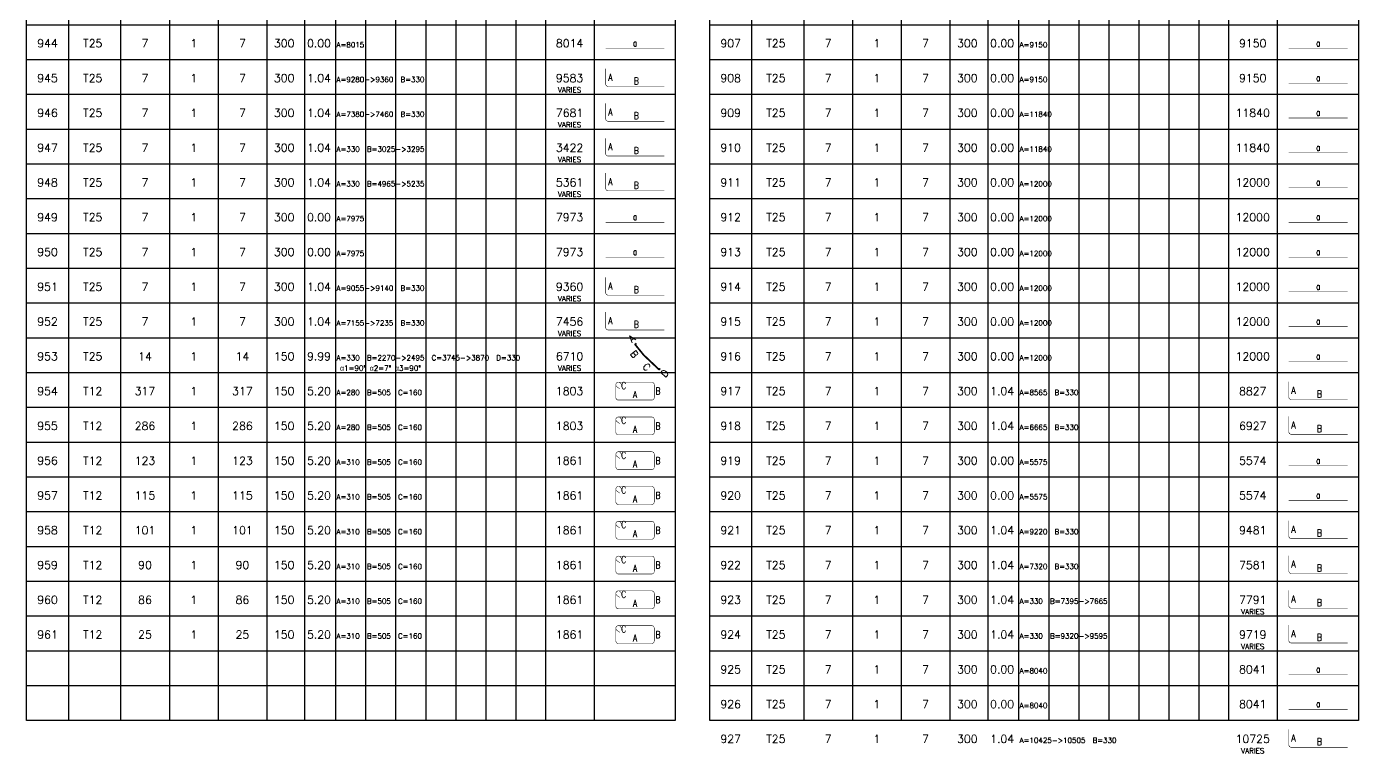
# Model space of a CAD drawing. Extents: x 660761725 to 1323371458, y 2734871439 to 5470067957.
# Drawn here: x 661854954 to 661864519, y 2734938224 to 2734943447 of the extents above; entities that cross this region are included whole.
import ezdxf
from ezdxf.enums import TextEntityAlignment as Align

# ---------------------------------------------------------------- set-up
doc = ezdxf.new("R2010")
doc.units = 0
for name, color, linetype in [('S-SCHEDULE', 140, 'Continuous'), ('S-SKETCH', 1, 'Continuous'), ('S-TEXT-SKETCH', 255, 'Continuous')]:
    doc.layers.add(name, color=color, linetype=linetype)
doc.styles.add('ARMACAD-OGER', font='romans.shx')
doc.styles.add('ROMANS', font='romans.shx')
doc.styles.add('ROMANT', font='romant')

# ---------------------------------------------------------------- blocks, each defined once
blk = doc.blocks.new('cadf_50')
at = {"color": 9}
for p, q in [((0, -42), (186.35, -42)), ((0, -52), (186.35, -52)), ((0, -62), (186.35, -62)), ((0, -72), (186.35, -72)), ((0, -82), (186.35, -82)), ((0, -92), (186.35, -92)), ((0, -102), (186.35, -102)), ((0, -112), (186.35, -112)), ((0, -122), (186.35, -122)), ((0, -132), (186.35, -132)), ((0, -142), (186.35, -142)), ((0, -152), (186.35, -152)), ((0, -162), (186.35, -162)), ((0, -172), (186.35, -172)), ((0, -182), (186.35, -182)), ((0, -192), (186.35, -192)), ((0, -202), (186.35, -202)), ((0, -212), (186.35, -212)), ((0, -222), (186.35, -222)), ((0, -232), (186.35, -232)), ((0, -242), (186.35, -242)), ((0, -252), (186.35, -252)), ((0, -262), (186.35, -262)), ((0, -272), (186.35, -272)), ((0, -282), (186.35, -282)), ((0, -292), (186.35, -292)), ((0, -302), (186.35, -302)), ((0, -312), (186.35, -312)), ((0, -322), (186.35, -322)), ((0, -332), (186.35, -332)), ((0, -342), (186.35, -342)), ((0, -352), (186.35, -352)), ((0, -362), (186.35, -362)), ((0, -372), (186.35, -372)), ((0, -382), (186.35, -382))]:
    blk.add_line(p, q, dxfattribs=at)
at = {"color": 140}
for points in [[(0, 11), (186.35, 11), (186.35, 0), (0, 0)], [(2, 9), (184.35, 9), (184.35, 2), (2, 2)]]:
    blk.add_lwpolyline(points, close=True, dxfattribs=at)
at = {"layer": 'S-SCHEDULE'}
for p, q in [((0, -392), (0, 0)), ((12, 0), (12, -392)), ((27, 0), (27, -392)), ((69, 0), (69, -392)), ((79.87, 0), (79.87, -392)), ((88.75, 0), (88.75, -392)), ((97.38, 0), (97.38, -392)), ((106.02, 0), (106.02, -392)), ((114.65, 0), (114.65, -392)), ((123.28, 0), (123.28, -392)), ((131.91, 0), (131.91, -392)), ((140.55, 0), (140.55, -392)), ((149.18, -392), (149.18, 0)), ((163.15, -392), (163.15, 0)), ((27, -11.45), (69, -11.45)), ((41, -11.45), (41, -392)), ((55, -11.45), (55, -392)), ((0, -32), (186.35, -32))]:
    blk.add_line(p, q, dxfattribs=at)
at = {"layer": 'S-SCHEDULE', "flags": 128}
blk.add_lwpolyline([(0, -392), (0, 0), (186.35, 0), (186.35, -392)], close=True, dxfattribs=at)
at = {"color": 140, "insert": (61.14, 7.05), "char_height": 3, "width": 81.5392, "attachment_point": 1, "rotation": 0.0004, "style": 'ROMANT'}
blk.add_mtext('{\\Fromant|c0;BAR BENDING SCHEDULE}', dxfattribs=at)
at = {"layer": 'S-SCHEDULE', "style": 'ARMACAD-OGER'}
for s, width, p in [('Number', 0.9, (46.74, -5.72)), ('(mm)', 0.8, (74.08, -23)), ('(mm)', 0.9, (93.05, -23)), ('(mm)', 0.9, (101.68, -23)), ('(mm)', 0.9, (110.32, -23)), ('(mm)', 0.9, (118.95, -23)), ('(mm)', 0.9, (127.58, -23)), ('(mm)', 0.9, (136.21, -23)), ('(mm)', 0.9, (144.85, -23))]:
    blk.add_text(s, height=2, dxfattribs=dict(at, width=width)).set_placement(p, align=Align.MIDDLE)
at = {"layer": 'S-SCHEDULE', "style": 'ARMACAD-OGER', "width": 0.9}
for s, p in [('A', (92.87, -18)), ('B', (101.86, -18)), ('C', (110.01, -18)), ('D', (119.05, -18)), ('E', (127.67, -18)), ('F', (136.4, -18)), ('G', (145.02, -18)), ('Sketch', (173.87, -18))]:
    blk.add_text(s, height=2, dxfattribs=at).set_placement(p, align=Align.MIDDLE_CENTER)
at = {"layer": 'S-SCHEDULE', "char_height": 2, "attachment_point": 2, "style": 'ARMACAD-OGER'}
for s, insert, width in [('Length (mm)', (156.42, -15.11), 8.2105), ('Bar\\PMark', (6.41, -16.47), 27.5713), ('{\\W0.8;Bar\\PDiameter}', (19.94, -16.48), 15.2105), ('No. \\Pin\\PEach', (33.7, -16.86), 23.5714), ('{\\W0.8;No.\\Pof\\PElements}', (48.39, -16.65), 17.2105), ('Total No. of Bars', (61.86, -15.98), 3.2105), ('{\\W0.8;Spacing}', (74.08, -16.7), 28.6571), ('{\\W0.8;Shape\\PCode}', (84.23, -16.7), 28.6571)]:
    blk.add_mtext(s, dxfattribs=dict(at, insert=insert, width=width))
blk = doc.blocks.new('1-CFSHP20')
at = {"layer": 'S-SKETCH', "const_width": 0.2}
blk.add_lwpolyline([(-24, 2), (-1, 2)], dxfattribs=at)
at = {"layer": 'S-TEXT-SKETCH', "linetype": 'ByBlock', "style": 'ROMANS', "width": 0.7}
blk.add_attdef('A', text='', height=2, dxfattribs=at).set_placement((-12.5, 2), align=Align.BOTTOM_CENTER)
blk = doc.blocks.new('33-CFSHP37')
at = {"layer": 'S-SKETCH', "const_width": 0.2}
blk.add_lwpolyline([(-1, 1), (-22.96875, 1, -0.4142135624), (-24, 2.03125), (-24, 8)], format="xyb", dxfattribs=at)
at = {"layer": 'S-TEXT-SKETCH', "style": 'ROMANS', "width": 0.8}
blk.add_attdef('A', text='', height=2, dxfattribs=at).set_placement((-23, 6), align=Align.TOP_LEFT)
blk.add_attdef('B', text='', height=2, dxfattribs=at).set_placement((-11.984375, 1), align=Align.BOTTOM_CENTER)
blk = doc.blocks.new('86-CFSHP60')
at = {"layer": 'S-SKETCH', "const_width": 0.2}
for points in [[(-19, 7.5), (-6, 7.5, -0.414214), (-5, 6.5), (-5, 1.5, -0.414214), (-6, 0.5), (-19, 0.5, -0.414214), (-20, 1.5), (-20, 6.5)], [(-17.4, 5.97), (-18.18, 7.08, 1.185637), (-19.58, 5.68), (-18.47, 4.9)]]:
    blk.add_lwpolyline(points, format="xyb", dxfattribs=at)
at = {"layer": 'S-TEXT-SKETCH', "style": 'ROMANS', "width": 0.8}
for tag, p in [('C', (-16.93, 3.97)), ('A', (-12.5, 0.5))]:
    blk.add_attdef(tag, text='', height=2, dxfattribs=at).set_placement(p, align=Align.BOTTOM_CENTER)
blk.add_attdef('B', text='', height=2, dxfattribs=at).set_placement((-2.57, 4), align=Align.MIDDLE_RIGHT)

msp = doc.modelspace()

# ---------------------------------------------------------------- linework, layer by layer
at = {"layer": 'S-SCHEDULE', "color": 140, "const_width": 12.5}
msp.add_lwpolyline([(661859333.37579691, 2734941171), (661859326.44735861, 2734941165.36377096, 0.4142135624), (661859325.93305361, 2734941160.36297798), (661859385.57030952, 2734941087.05278301, 0.0325952585), (661859385.88524377, 2734941086.71342087), (661859493.98618639, 2734940984.47213984, 0.4142135624), (661859499.01140738, 2734940984.61213112), (661859505.14856219, 2734940991.10101891)], format="xyb", dxfattribs=at)

# ---------------------------------------------------------------- block references
at = {"layer": 'S-SCHEDULE', "xscale": 25, "yscale": 25, "zscale": 25}
for p in [(661854953.59706736, 2734948261), (661859860.46397841, 2734948261)]:
    msp.add_blockref('cadf_50', p, dxfattribs=at)
at = {"layer": 'S-SCHEDULE'}
ref = msp.add_blockref('1-CFSHP20', (661859553.59706736, 2734943253.75), dxfattribs=dict(at, xscale=18.375, yscale=18.375, zscale=18.375))
ref.add_attrib('A', 'a', dxfattribs={"layer": 'S-TEXT-SKETCH', "color": 7, "linetype": 'ByBlock', "height": 50, "style": 'ROMANS', "width": 0.7}).set_placement((661859323.90956736, 2734943290.5), align=Align.BOTTOM_CENTER)
ref = msp.add_blockref('1-CFSHP20', (661864460.46397841, 2734943253.75), dxfattribs=dict(at, xscale=18.375, yscale=18.375, zscale=18.375))
ref.add_attrib('A', 'a', dxfattribs={"layer": 'S-TEXT-SKETCH', "color": 7, "linetype": 'ByBlock', "height": 50, "style": 'ROMANS', "width": 0.7}).set_placement((661864230.77647841, 2734943290.5), align=Align.BOTTOM_CENTER)
ref = msp.add_blockref('33-CFSHP37', (661859553.59706736, 2734942998.48338318), dxfattribs=dict(at, xscale=18.375, yscale=18.375, zscale=18.375))
ref.add_attrib('A', 'A', dxfattribs={"layer": 'S-TEXT-SKETCH', "color": 7, "height": 50, "style": 'ROMANS', "width": 0.8}).set_placement((661859130.97206736, 2734943108.73338318), align=Align.TOP_LEFT)
ref.add_attrib('B', 'B', dxfattribs={"layer": 'S-TEXT-SKETCH', "color": 7, "height": 50, "style": 'ROMANS', "width": 0.8}).set_placement((661859333.38417673, 2734943016.85838318), align=Align.BOTTOM_CENTER)
ref = msp.add_blockref('1-CFSHP20', (661864460.46397841, 2734943003.75), dxfattribs=dict(at, xscale=18.375, yscale=18.375, zscale=18.375))
ref.add_attrib('A', 'a', dxfattribs={"layer": 'S-TEXT-SKETCH', "color": 7, "linetype": 'ByBlock', "height": 50, "style": 'ROMANS', "width": 0.7}).set_placement((661864230.77647841, 2734943040.5), align=Align.BOTTOM_CENTER)
ref = msp.add_blockref('33-CFSHP37', (661859553.59706736, 2734942748.48338318), dxfattribs=dict(at, xscale=18.375, yscale=18.375, zscale=18.375))
ref.add_attrib('A', 'A', dxfattribs={"layer": 'S-TEXT-SKETCH', "color": 7, "height": 50, "style": 'ROMANS', "width": 0.8}).set_placement((661859130.97206736, 2734942858.73338318), align=Align.TOP_LEFT)
ref.add_attrib('B', 'B', dxfattribs={"layer": 'S-TEXT-SKETCH', "color": 7, "height": 50, "style": 'ROMANS', "width": 0.8}).set_placement((661859333.38417673, 2734942766.85838318), align=Align.BOTTOM_CENTER)
ref = msp.add_blockref('1-CFSHP20', (661864460.46397841, 2734942753.75), dxfattribs=dict(at, xscale=18.375, yscale=18.375, zscale=18.375))
ref.add_attrib('A', 'a', dxfattribs={"layer": 'S-TEXT-SKETCH', "color": 7, "linetype": 'ByBlock', "height": 50, "style": 'ROMANS', "width": 0.7}).set_placement((661864230.77647841, 2734942790.5), align=Align.BOTTOM_CENTER)
ref = msp.add_blockref('33-CFSHP37', (661859553.59706736, 2734942498.48338318), dxfattribs=dict(at, xscale=18.375, yscale=18.375, zscale=18.375))
ref.add_attrib('A', 'A', dxfattribs={"layer": 'S-TEXT-SKETCH', "color": 7, "height": 50, "style": 'ROMANS', "width": 0.8}).set_placement((661859130.97206736, 2734942608.73338318), align=Align.TOP_LEFT)
ref.add_attrib('B', 'B', dxfattribs={"layer": 'S-TEXT-SKETCH', "color": 7, "height": 50, "style": 'ROMANS', "width": 0.8}).set_placement((661859333.38417673, 2734942516.85838318), align=Align.BOTTOM_CENTER)
ref = msp.add_blockref('1-CFSHP20', (661864460.46397841, 2734942503.75), dxfattribs=dict(at, xscale=18.375, yscale=18.375, zscale=18.375))
ref.add_attrib('A', 'a', dxfattribs={"layer": 'S-TEXT-SKETCH', "color": 7, "linetype": 'ByBlock', "height": 50, "style": 'ROMANS', "width": 0.7}).set_placement((661864230.77647841, 2734942540.5), align=Align.BOTTOM_CENTER)
ref = msp.add_blockref('33-CFSHP37', (661859553.59706736, 2734942248.48338318), dxfattribs=dict(at, xscale=18.375, yscale=18.375, zscale=18.375))
ref.add_attrib('A', 'A', dxfattribs={"layer": 'S-TEXT-SKETCH', "color": 7, "height": 50, "style": 'ROMANS', "width": 0.8}).set_placement((661859130.97206736, 2734942358.73338318), align=Align.TOP_LEFT)
ref.add_attrib('B', 'B', dxfattribs={"layer": 'S-TEXT-SKETCH', "color": 7, "height": 50, "style": 'ROMANS', "width": 0.8}).set_placement((661859333.38417673, 2734942266.85838318), align=Align.BOTTOM_CENTER)
ref = msp.add_blockref('1-CFSHP20', (661864460.46397841, 2734942253.75), dxfattribs=dict(at, xscale=18.375, yscale=18.375, zscale=18.375))
ref.add_attrib('A', 'a', dxfattribs={"layer": 'S-TEXT-SKETCH', "color": 7, "linetype": 'ByBlock', "height": 50, "style": 'ROMANS', "width": 0.7}).set_placement((661864230.77647841, 2734942290.5), align=Align.BOTTOM_CENTER)
ref = msp.add_blockref('1-CFSHP20', (661859553.59706736, 2734942003.75), dxfattribs=dict(at, xscale=18.375, yscale=18.375, zscale=18.375))
ref.add_attrib('A', 'a', dxfattribs={"layer": 'S-TEXT-SKETCH', "color": 7, "linetype": 'ByBlock', "height": 50, "style": 'ROMANS', "width": 0.7}).set_placement((661859323.90956736, 2734942040.5), align=Align.BOTTOM_CENTER)
ref = msp.add_blockref('1-CFSHP20', (661864460.46397841, 2734942003.75), dxfattribs=dict(at, xscale=18.375, yscale=18.375, zscale=18.375))
ref.add_attrib('A', 'a', dxfattribs={"layer": 'S-TEXT-SKETCH', "color": 7, "linetype": 'ByBlock', "height": 50, "style": 'ROMANS', "width": 0.7}).set_placement((661864230.77647841, 2734942040.5), align=Align.BOTTOM_CENTER)
ref = msp.add_blockref('1-CFSHP20', (661859553.59706736, 2734941753.75), dxfattribs=dict(at, xscale=18.375, yscale=18.375, zscale=18.375))
ref.add_attrib('A', 'a', dxfattribs={"layer": 'S-TEXT-SKETCH', "color": 7, "linetype": 'ByBlock', "height": 50, "style": 'ROMANS', "width": 0.7}).set_placement((661859323.90956736, 2734941790.5), align=Align.BOTTOM_CENTER)
ref = msp.add_blockref('1-CFSHP20', (661864460.46397841, 2734941753.75), dxfattribs=dict(at, xscale=18.375, yscale=18.375, zscale=18.375))
ref.add_attrib('A', 'a', dxfattribs={"layer": 'S-TEXT-SKETCH', "color": 7, "linetype": 'ByBlock', "height": 50, "style": 'ROMANS', "width": 0.7}).set_placement((661864230.77647841, 2734941790.5), align=Align.BOTTOM_CENTER)
ref = msp.add_blockref('33-CFSHP37', (661859553.59706736, 2734941498.48338318), dxfattribs=dict(at, xscale=18.375, yscale=18.375, zscale=18.375))
ref.add_attrib('A', 'A', dxfattribs={"layer": 'S-TEXT-SKETCH', "color": 7, "height": 50, "style": 'ROMANS', "width": 0.8}).set_placement((661859130.97206736, 2734941608.73338318), align=Align.TOP_LEFT)
ref.add_attrib('B', 'B', dxfattribs={"layer": 'S-TEXT-SKETCH', "color": 7, "height": 50, "style": 'ROMANS', "width": 0.8}).set_placement((661859333.38417673, 2734941516.85838318), align=Align.BOTTOM_CENTER)
ref = msp.add_blockref('1-CFSHP20', (661864460.46397841, 2734941503.75), dxfattribs=dict(at, xscale=18.375, yscale=18.375, zscale=18.375))
ref.add_attrib('A', 'a', dxfattribs={"layer": 'S-TEXT-SKETCH', "color": 7, "linetype": 'ByBlock', "height": 50, "style": 'ROMANS', "width": 0.7}).set_placement((661864230.77647841, 2734941540.5), align=Align.BOTTOM_CENTER)
ref = msp.add_blockref('33-CFSHP37', (661859553.59706736, 2734941248.48338318), dxfattribs=dict(at, xscale=18.375, yscale=18.375, zscale=18.375))
ref.add_attrib('A', 'A', dxfattribs={"layer": 'S-TEXT-SKETCH', "color": 7, "height": 50, "style": 'ROMANS', "width": 0.8}).set_placement((661859130.97206736, 2734941358.73338318), align=Align.TOP_LEFT)
ref.add_attrib('B', 'B', dxfattribs={"layer": 'S-TEXT-SKETCH', "color": 7, "height": 50, "style": 'ROMANS', "width": 0.8}).set_placement((661859333.38417673, 2734941266.85838318), align=Align.BOTTOM_CENTER)
ref = msp.add_blockref('1-CFSHP20', (661864460.46397841, 2734941253.75), dxfattribs=dict(at, xscale=18.375, yscale=18.375, zscale=18.375))
ref.add_attrib('A', 'a', dxfattribs={"layer": 'S-TEXT-SKETCH', "color": 7, "linetype": 'ByBlock', "height": 50, "style": 'ROMANS', "width": 0.7}).set_placement((661864230.77647841, 2734941290.5), align=Align.BOTTOM_CENTER)
ref = msp.add_blockref('1-CFSHP20', (661864460.46397841, 2734941003.75), dxfattribs=dict(at, xscale=18.375, yscale=18.375, zscale=18.375))
ref.add_attrib('A', 'a', dxfattribs={"layer": 'S-TEXT-SKETCH', "color": 7, "linetype": 'ByBlock', "height": 50, "style": 'ROMANS', "width": 0.7}).set_placement((661864230.77647841, 2734941040.5), align=Align.BOTTOM_CENTER)
ref = msp.add_blockref('33-CFSHP37', (661864460.46397841, 2734940748.48338318), dxfattribs=dict(at, xscale=18.375, yscale=18.375, zscale=18.375))
ref.add_attrib('A', 'A', dxfattribs={"layer": 'S-TEXT-SKETCH', "color": 7, "height": 50, "style": 'ROMANS', "width": 0.8}).set_placement((661864037.83897841, 2734940858.73338318), align=Align.TOP_LEFT)
ref.add_attrib('B', 'B', dxfattribs={"layer": 'S-TEXT-SKETCH', "color": 7, "height": 50, "style": 'ROMANS', "width": 0.8}).set_placement((661864240.25108778, 2734940766.85838318), align=Align.BOTTOM_CENTER)
ref = msp.add_blockref('86-CFSHP60', (661859553.59706736, 2734940753.75), dxfattribs=dict(at, xscale=18.375, yscale=18.375, zscale=18.375))
ref.add_attrib('A', 'A', dxfattribs={"layer": 'S-TEXT-SKETCH', "color": 7, "height": 50, "style": 'ROMANS', "width": 0.8}).set_placement((661859323.90956736, 2734940762.9375), align=Align.BOTTOM_CENTER)
ref.add_attrib('B', 'B', dxfattribs={"layer": 'S-TEXT-SKETCH', "color": 7, "height": 50, "style": 'ROMANS', "width": 0.8}).set_placement((661859506.4277997, 2734940827.25), align=Align.MIDDLE_RIGHT)
ref.add_attrib('C', 'C', dxfattribs={"layer": 'S-TEXT-SKETCH', "color": 7, "height": 50, "style": 'ROMANS', "width": 0.8}).set_placement((661859242.4577527, 2734940826.71868896), align=Align.BOTTOM_CENTER)
ref = msp.add_blockref('86-CFSHP60', (661859553.59706736, 2734940503.75), dxfattribs=dict(at, xscale=18.375, yscale=18.375, zscale=18.375))
ref.add_attrib('A', 'A', dxfattribs={"layer": 'S-TEXT-SKETCH', "color": 7, "height": 50, "style": 'ROMANS', "width": 0.8}).set_placement((661859323.90956736, 2734940512.9375), align=Align.BOTTOM_CENTER)
ref.add_attrib('B', 'B', dxfattribs={"layer": 'S-TEXT-SKETCH', "color": 7, "height": 50, "style": 'ROMANS', "width": 0.8}).set_placement((661859506.4277997, 2734940577.25), align=Align.MIDDLE_RIGHT)
ref.add_attrib('C', 'C', dxfattribs={"layer": 'S-TEXT-SKETCH', "color": 7, "height": 50, "style": 'ROMANS', "width": 0.8}).set_placement((661859242.4577527, 2734940576.71868896), align=Align.BOTTOM_CENTER)
ref = msp.add_blockref('33-CFSHP37', (661864460.46397841, 2734940498.48338318), dxfattribs=dict(at, xscale=18.375, yscale=18.375, zscale=18.375))
ref.add_attrib('A', 'A', dxfattribs={"layer": 'S-TEXT-SKETCH', "color": 7, "height": 50, "style": 'ROMANS', "width": 0.8}).set_placement((661864037.83897841, 2734940608.73338318), align=Align.TOP_LEFT)
ref.add_attrib('B', 'B', dxfattribs={"layer": 'S-TEXT-SKETCH', "color": 7, "height": 50, "style": 'ROMANS', "width": 0.8}).set_placement((661864240.25108778, 2734940516.85838318), align=Align.BOTTOM_CENTER)
ref = msp.add_blockref('86-CFSHP60', (661859553.59706736, 2734940253.75), dxfattribs=dict(at, xscale=18.375, yscale=18.375, zscale=18.375))
ref.add_attrib('A', 'A', dxfattribs={"layer": 'S-TEXT-SKETCH', "color": 7, "height": 50, "style": 'ROMANS', "width": 0.8}).set_placement((661859323.90956736, 2734940262.9375), align=Align.BOTTOM_CENTER)
ref.add_attrib('B', 'B', dxfattribs={"layer": 'S-TEXT-SKETCH', "color": 7, "height": 50, "style": 'ROMANS', "width": 0.8}).set_placement((661859506.4277997, 2734940327.25), align=Align.MIDDLE_RIGHT)
ref.add_attrib('C', 'C', dxfattribs={"layer": 'S-TEXT-SKETCH', "color": 7, "height": 50, "style": 'ROMANS', "width": 0.8}).set_placement((661859242.4577527, 2734940326.71868896), align=Align.BOTTOM_CENTER)
ref = msp.add_blockref('1-CFSHP20', (661864460.46397841, 2734940253.75), dxfattribs=dict(at, xscale=18.375, yscale=18.375, zscale=18.375))
ref.add_attrib('A', 'a', dxfattribs={"layer": 'S-TEXT-SKETCH', "color": 7, "linetype": 'ByBlock', "height": 50, "style": 'ROMANS', "width": 0.7}).set_placement((661864230.77647841, 2734940290.5), align=Align.BOTTOM_CENTER)
ref = msp.add_blockref('86-CFSHP60', (661859553.59706736, 2734940003.75), dxfattribs=dict(at, xscale=18.375, yscale=18.375, zscale=18.375))
ref.add_attrib('A', 'A', dxfattribs={"layer": 'S-TEXT-SKETCH', "color": 7, "height": 50, "style": 'ROMANS', "width": 0.8}).set_placement((661859323.90956736, 2734940012.9375), align=Align.BOTTOM_CENTER)
ref.add_attrib('B', 'B', dxfattribs={"layer": 'S-TEXT-SKETCH', "color": 7, "height": 50, "style": 'ROMANS', "width": 0.8}).set_placement((661859506.4277997, 2734940077.25), align=Align.MIDDLE_RIGHT)
ref.add_attrib('C', 'C', dxfattribs={"layer": 'S-TEXT-SKETCH', "color": 7, "height": 50, "style": 'ROMANS', "width": 0.8}).set_placement((661859242.4577527, 2734940076.71868896), align=Align.BOTTOM_CENTER)
ref = msp.add_blockref('1-CFSHP20', (661864460.46397841, 2734940003.75), dxfattribs=dict(at, xscale=18.375, yscale=18.375, zscale=18.375))
ref.add_attrib('A', 'a', dxfattribs={"layer": 'S-TEXT-SKETCH', "color": 7, "linetype": 'ByBlock', "height": 50, "style": 'ROMANS', "width": 0.7}).set_placement((661864230.77647841, 2734940040.5), align=Align.BOTTOM_CENTER)
ref = msp.add_blockref('86-CFSHP60', (661859553.59706736, 2734939753.75), dxfattribs=dict(at, xscale=18.375, yscale=18.375, zscale=18.375))
ref.add_attrib('A', 'A', dxfattribs={"layer": 'S-TEXT-SKETCH', "color": 7, "height": 50, "style": 'ROMANS', "width": 0.8}).set_placement((661859323.90956736, 2734939762.9375), align=Align.BOTTOM_CENTER)
ref.add_attrib('B', 'B', dxfattribs={"layer": 'S-TEXT-SKETCH', "color": 7, "height": 50, "style": 'ROMANS', "width": 0.8}).set_placement((661859506.4277997, 2734939827.25), align=Align.MIDDLE_RIGHT)
ref.add_attrib('C', 'C', dxfattribs={"layer": 'S-TEXT-SKETCH', "color": 7, "height": 50, "style": 'ROMANS', "width": 0.8}).set_placement((661859242.4577527, 2734939826.71868896), align=Align.BOTTOM_CENTER)
ref = msp.add_blockref('33-CFSHP37', (661864460.46397841, 2734939748.48338318), dxfattribs=dict(at, xscale=18.375, yscale=18.375, zscale=18.375))
ref.add_attrib('A', 'A', dxfattribs={"layer": 'S-TEXT-SKETCH', "color": 7, "height": 50, "style": 'ROMANS', "width": 0.8}).set_placement((661864037.83897841, 2734939858.73338318), align=Align.TOP_LEFT)
ref.add_attrib('B', 'B', dxfattribs={"layer": 'S-TEXT-SKETCH', "color": 7, "height": 50, "style": 'ROMANS', "width": 0.8}).set_placement((661864240.25108778, 2734939766.85838318), align=Align.BOTTOM_CENTER)
ref = msp.add_blockref('86-CFSHP60', (661859553.59706736, 2734939503.75), dxfattribs=dict(at, xscale=18.375, yscale=18.375, zscale=18.375))
ref.add_attrib('A', 'A', dxfattribs={"layer": 'S-TEXT-SKETCH', "color": 7, "height": 50, "style": 'ROMANS', "width": 0.8}).set_placement((661859323.90956736, 2734939512.9375), align=Align.BOTTOM_CENTER)
ref.add_attrib('B', 'B', dxfattribs={"layer": 'S-TEXT-SKETCH', "color": 7, "height": 50, "style": 'ROMANS', "width": 0.8}).set_placement((661859506.4277997, 2734939577.25), align=Align.MIDDLE_RIGHT)
ref.add_attrib('C', 'C', dxfattribs={"layer": 'S-TEXT-SKETCH', "color": 7, "height": 50, "style": 'ROMANS', "width": 0.8}).set_placement((661859242.4577527, 2734939576.71868896), align=Align.BOTTOM_CENTER)
ref = msp.add_blockref('33-CFSHP37', (661864460.46397841, 2734939498.48338318), dxfattribs=dict(at, xscale=18.375, yscale=18.375, zscale=18.375))
ref.add_attrib('A', 'A', dxfattribs={"layer": 'S-TEXT-SKETCH', "color": 7, "height": 50, "style": 'ROMANS', "width": 0.8}).set_placement((661864037.83897841, 2734939608.73338318), align=Align.TOP_LEFT)
ref.add_attrib('B', 'B', dxfattribs={"layer": 'S-TEXT-SKETCH', "color": 7, "height": 50, "style": 'ROMANS', "width": 0.8}).set_placement((661864240.25108778, 2734939516.85838318), align=Align.BOTTOM_CENTER)
ref = msp.add_blockref('86-CFSHP60', (661859553.59706736, 2734939253.75), dxfattribs=dict(at, xscale=18.375, yscale=18.375, zscale=18.375))
ref.add_attrib('A', 'A', dxfattribs={"layer": 'S-TEXT-SKETCH', "color": 7, "height": 50, "style": 'ROMANS', "width": 0.8}).set_placement((661859323.90956736, 2734939262.9375), align=Align.BOTTOM_CENTER)
ref.add_attrib('B', 'B', dxfattribs={"layer": 'S-TEXT-SKETCH', "color": 7, "height": 50, "style": 'ROMANS', "width": 0.8}).set_placement((661859506.4277997, 2734939327.25), align=Align.MIDDLE_RIGHT)
ref.add_attrib('C', 'C', dxfattribs={"layer": 'S-TEXT-SKETCH', "color": 7, "height": 50, "style": 'ROMANS', "width": 0.8}).set_placement((661859242.4577527, 2734939326.71868896), align=Align.BOTTOM_CENTER)
ref = msp.add_blockref('33-CFSHP37', (661864460.46397841, 2734939248.48338318), dxfattribs=dict(at, xscale=18.375, yscale=18.375, zscale=18.375))
ref.add_attrib('A', 'A', dxfattribs={"layer": 'S-TEXT-SKETCH', "color": 7, "height": 50, "style": 'ROMANS', "width": 0.8}).set_placement((661864037.83897841, 2734939358.73338318), align=Align.TOP_LEFT)
ref.add_attrib('B', 'B', dxfattribs={"layer": 'S-TEXT-SKETCH', "color": 7, "height": 50, "style": 'ROMANS', "width": 0.8}).set_placement((661864240.25108778, 2734939266.85838318), align=Align.BOTTOM_CENTER)
ref = msp.add_blockref('86-CFSHP60', (661859553.59706736, 2734939003.75), dxfattribs=dict(at, xscale=18.375, yscale=18.375, zscale=18.375))
ref.add_attrib('A', 'A', dxfattribs={"layer": 'S-TEXT-SKETCH', "color": 7, "height": 50, "style": 'ROMANS', "width": 0.8}).set_placement((661859323.90956736, 2734939012.9375), align=Align.BOTTOM_CENTER)
ref.add_attrib('B', 'B', dxfattribs={"layer": 'S-TEXT-SKETCH', "color": 7, "height": 50, "style": 'ROMANS', "width": 0.8}).set_placement((661859506.4277997, 2734939077.25), align=Align.MIDDLE_RIGHT)
ref.add_attrib('C', 'C', dxfattribs={"layer": 'S-TEXT-SKETCH', "color": 7, "height": 50, "style": 'ROMANS', "width": 0.8}).set_placement((661859242.4577527, 2734939076.71868896), align=Align.BOTTOM_CENTER)
ref = msp.add_blockref('33-CFSHP37', (661864460.46397841, 2734938998.48338318), dxfattribs=dict(at, xscale=18.375, yscale=18.375, zscale=18.375))
ref.add_attrib('A', 'A', dxfattribs={"layer": 'S-TEXT-SKETCH', "color": 7, "height": 50, "style": 'ROMANS', "width": 0.8}).set_placement((661864037.83897841, 2734939108.73338318), align=Align.TOP_LEFT)
ref.add_attrib('B', 'B', dxfattribs={"layer": 'S-TEXT-SKETCH', "color": 7, "height": 50, "style": 'ROMANS', "width": 0.8}).set_placement((661864240.25108778, 2734939016.85838318), align=Align.BOTTOM_CENTER)
ref = msp.add_blockref('1-CFSHP20', (661864460.46397841, 2734938753.75), dxfattribs=dict(at, xscale=18.375, yscale=18.375, zscale=18.375))
ref.add_attrib('A', 'a', dxfattribs={"layer": 'S-TEXT-SKETCH', "color": 7, "linetype": 'ByBlock', "height": 50, "style": 'ROMANS', "width": 0.7}).set_placement((661864230.77647841, 2734938790.5), align=Align.BOTTOM_CENTER)
ref = msp.add_blockref('1-CFSHP20', (661864460.46397841, 2734938503.75), dxfattribs=dict(at, xscale=18.375, yscale=18.375, zscale=18.375))
ref.add_attrib('A', 'a', dxfattribs={"layer": 'S-TEXT-SKETCH', "color": 7, "linetype": 'ByBlock', "height": 50, "style": 'ROMANS', "width": 0.7}).set_placement((661864230.77647841, 2734938540.5), align=Align.BOTTOM_CENTER)
ref = msp.add_blockref('33-CFSHP37', (661864460.46397841, 2734938248.48338318), dxfattribs=dict(at, xscale=18.375, yscale=18.375, zscale=18.375))
ref.add_attrib('A', 'A', dxfattribs={"layer": 'S-TEXT-SKETCH', "color": 7, "height": 50, "style": 'ROMANS', "width": 0.8}).set_placement((661864037.83897841, 2734938358.73338318), align=Align.TOP_LEFT)
ref.add_attrib('B', 'B', dxfattribs={"layer": 'S-TEXT-SKETCH', "color": 7, "height": 50, "style": 'ROMANS', "width": 0.8}).set_placement((661864240.25108778, 2734938266.85838318), align=Align.BOTTOM_CENTER)

# ---------------------------------------------------------------- texts
at = {"layer": 'S-SCHEDULE', "style": 'ROMANS'}
for s, height, p in [('T25', 57.5, (661855428.59706736, 2734943298.5)), ('7', 57.5, (661855803.59706736, 2734943298.5)), ('1', 57.5, (661856153.59706736, 2734943298.5)), ('7', 57.5, (661856503.59706736, 2734943298.5)), ('300', 57.5, (661856803.59706736, 2734943298.5)), ('0.00', 57.5, (661857053.59706736, 2734943298.5)), ('8014', 57.5, (661858853.59706736, 2734943298.5)), ('T25', 57.5, (661860335.46397841, 2734943298.5)), ('7', 57.5, (661860710.46397841, 2734943298.5)), ('1', 57.5, (661861060.46397841, 2734943298.5)), ('7', 57.5, (661861410.46397841, 2734943298.5)), ('300', 57.5, (661861710.46397841, 2734943298.5)), ('0.00', 57.5, (661861960.46397841, 2734943298.5)), ('9150', 57.5, (661863760.46397841, 2734943298.5)), ('T25', 57.5, (661855428.59706736, 2734943048.5)), ('7', 57.5, (661855803.59706736, 2734943048.5)), ('1', 57.5, (661856153.59706736, 2734943048.5)), ('7', 57.5, (661856503.59706736, 2734943048.5)), ('300', 57.5, (661856803.59706736, 2734943048.5)), ('1.04', 57.5, (661857053.59706736, 2734943048.5)), ('9583', 57.5, (661858853.59706736, 2734943048.5)), ('T25', 57.5, (661860335.46397841, 2734943048.5)), ('7', 57.5, (661860710.46397841, 2734943048.5)), ('1', 57.5, (661861060.46397841, 2734943048.5)), ('7', 57.5, (661861410.46397841, 2734943048.5)), ('300', 57.5, (661861710.46397841, 2734943048.5)), ('0.00', 57.5, (661861960.46397841, 2734943048.5)), ('9150', 57.5, (661863760.46397841, 2734943048.5)), ('VARIES', 37.5, (661858853.59706736, 2734942973.5)), ('T25', 57.5, (661855428.59706736, 2734942798.5)), ('7', 57.5, (661855803.59706736, 2734942798.5)), ('1', 57.5, (661856153.59706736, 2734942798.5)), ('7', 57.5, (661856503.59706736, 2734942798.5)), ('300', 57.5, (661856803.59706736, 2734942798.5)), ('1.04', 57.5, (661857053.59706736, 2734942798.5)), ('7681', 57.5, (661858853.59706736, 2734942798.5)), ('T25', 57.5, (661860335.46397841, 2734942798.5)), ('7', 57.5, (661860710.46397841, 2734942798.5)), ('1', 57.5, (661861060.46397841, 2734942798.5)), ('7', 57.5, (661861410.46397841, 2734942798.5)), ('300', 57.5, (661861710.46397841, 2734942798.5)), ('0.00', 57.5, (661861960.46397841, 2734942798.5)), ('11840', 57.5, (661863760.46397841, 2734942798.5)), ('VARIES', 37.5, (661858853.59706736, 2734942723.5)), ('T25', 57.5, (661855428.59706736, 2734942548.5)), ('7', 57.5, (661855803.59706736, 2734942548.5)), ('1', 57.5, (661856153.59706736, 2734942548.5)), ('7', 57.5, (661856503.59706736, 2734942548.5)), ('300', 57.5, (661856803.59706736, 2734942548.5)), ('1.04', 57.5, (661857053.59706736, 2734942548.5)), ('3422', 57.5, (661858853.59706736, 2734942548.5)), ('T25', 57.5, (661860335.46397841, 2734942548.5)), ('7', 57.5, (661860710.46397841, 2734942548.5)), ('1', 57.5, (661861060.46397841, 2734942548.5)), ('7', 57.5, (661861410.46397841, 2734942548.5)), ('300', 57.5, (661861710.46397841, 2734942548.5)), ('0.00', 57.5, (661861960.46397841, 2734942548.5)), ('11840', 57.5, (661863760.46397841, 2734942548.5)), ('VARIES', 37.5, (661858853.59706736, 2734942473.5)), ('T25', 57.5, (661855428.59706736, 2734942298.5)), ('7', 57.5, (661855803.59706736, 2734942298.5)), ('1', 57.5, (661856153.59706736, 2734942298.5)), ('7', 57.5, (661856503.59706736, 2734942298.5)), ('300', 57.5, (661856803.59706736, 2734942298.5)), ('1.04', 57.5, (661857053.59706736, 2734942298.5)), ('5361', 57.5, (661858853.59706736, 2734942298.5)), ('T25', 57.5, (661860335.46397841, 2734942298.5)), ('7', 57.5, (661860710.46397841, 2734942298.5)), ('1', 57.5, (661861060.46397841, 2734942298.5)), ('7', 57.5, (661861410.46397841, 2734942298.5)), ('300', 57.5, (661861710.46397841, 2734942298.5)), ('0.00', 57.5, (661861960.46397841, 2734942298.5)), ('12000', 57.5, (661863760.46397841, 2734942298.5)), ('VARIES', 37.5, (661858853.59706736, 2734942223.5)), ('T25', 57.5, (661855428.59706736, 2734942048.5)), ('7', 57.5, (661855803.59706736, 2734942048.5)), ('1', 57.5, (661856153.59706736, 2734942048.5)), ('7', 57.5, (661856503.59706736, 2734942048.5)), ('300', 57.5, (661856803.59706736, 2734942048.5)), ('0.00', 57.5, (661857053.59706736, 2734942048.5)), ('7973', 57.5, (661858853.59706736, 2734942048.5)), ('T25', 57.5, (661860335.46397841, 2734942048.5)), ('7', 57.5, (661860710.46397841, 2734942048.5)), ('1', 57.5, (661861060.46397841, 2734942048.5)), ('7', 57.5, (661861410.46397841, 2734942048.5)), ('300', 57.5, (661861710.46397841, 2734942048.5)), ('0.00', 57.5, (661861960.46397841, 2734942048.5)), ('12000', 57.5, (661863760.46397841, 2734942048.5)), ('T25', 57.5, (661855428.59706736, 2734941798.5)), ('7', 57.5, (661855803.59706736, 2734941798.5)), ('1', 57.5, (661856153.59706736, 2734941798.5)), ('7', 57.5, (661856503.59706736, 2734941798.5)), ('300', 57.5, (661856803.59706736, 2734941798.5)), ('0.00', 57.5, (661857053.59706736, 2734941798.5)), ('7973', 57.5, (661858853.59706736, 2734941798.5)), ('T25', 57.5, (661860335.46397841, 2734941798.5)), ('7', 57.5, (661860710.46397841, 2734941798.5)), ('1', 57.5, (661861060.46397841, 2734941798.5)), ('7', 57.5, (661861410.46397841, 2734941798.5)), ('300', 57.5, (661861710.46397841, 2734941798.5)), ('0.00', 57.5, (661861960.46397841, 2734941798.5)), ('12000', 57.5, (661863760.46397841, 2734941798.5)), ('T25', 57.5, (661855428.59706736, 2734941548.5)), ('7', 57.5, (661855803.59706736, 2734941548.5)), ('1', 57.5, (661856153.59706736, 2734941548.5)), ('7', 57.5, (661856503.59706736, 2734941548.5)), ('300', 57.5, (661856803.59706736, 2734941548.5)), ('1.04', 57.5, (661857053.59706736, 2734941548.5)), ('9360', 57.5, (661858853.59706736, 2734941548.5)), ('T25', 57.5, (661860335.46397841, 2734941548.5)), ('7', 57.5, (661860710.46397841, 2734941548.5)), ('1', 57.5, (661861060.46397841, 2734941548.5)), ('7', 57.5, (661861410.46397841, 2734941548.5)), ('300', 57.5, (661861710.46397841, 2734941548.5)), ('0.00', 57.5, (661861960.46397841, 2734941548.5)), ('12000', 57.5, (661863760.46397841, 2734941548.5)), ('VARIES', 37.5, (661858853.59706736, 2734941473.5)), ('T25', 57.5, (661855428.59706736, 2734941298.5)), ('7', 57.5, (661855803.59706736, 2734941298.5)), ('1', 57.5, (661856153.59706736, 2734941298.5)), ('7', 57.5, (661856503.59706736, 2734941298.5)), ('300', 57.5, (661856803.59706736, 2734941298.5)), ('1.04', 57.5, (661857053.59706736, 2734941298.5)), ('7456', 57.5, (661858853.59706736, 2734941298.5)), ('T25', 57.5, (661860335.46397841, 2734941298.5)), ('7', 57.5, (661860710.46397841, 2734941298.5)), ('1', 57.5, (661861060.46397841, 2734941298.5)), ('7', 57.5, (661861410.46397841, 2734941298.5)), ('300', 57.5, (661861710.46397841, 2734941298.5)), ('0.00', 57.5, (661861960.46397841, 2734941298.5)), ('12000', 57.5, (661863760.46397841, 2734941298.5)), ('VARIES', 37.5, (661858853.59706736, 2734941223.5)), ('T25', 57.5, (661855428.59706736, 2734941048.5)), ('14', 57.5, (661855803.59706736, 2734941048.5)), ('1', 57.5, (661856153.59706736, 2734941048.5)), ('14', 57.5, (661856503.59706736, 2734941048.5)), ('150', 57.5, (661856803.59706736, 2734941048.5)), ('9.99', 57.5, (661857053.59706736, 2734941048.5)), ('6710', 57.5, (661858853.59706736, 2734941048.5)), ('T25', 57.5, (661860335.46397841, 2734941048.5)), ('7', 57.5, (661860710.46397841, 2734941048.5)), ('1', 57.5, (661861060.46397841, 2734941048.5)), ('7', 57.5, (661861410.46397841, 2734941048.5)), ('300', 57.5, (661861710.46397841, 2734941048.5)), ('0.00', 57.5, (661861960.46397841, 2734941048.5)), ('12000', 57.5, (661863760.46397841, 2734941048.5)), ('VARIES', 37.5, (661858853.59706736, 2734940973.5)), ('T12', 57.5, (661855428.59706736, 2734940798.5)), ('317', 57.5, (661855803.59706736, 2734940798.5)), ('1', 57.5, (661856153.59706736, 2734940798.5)), ('317', 57.5, (661856503.59706736, 2734940798.5)), ('150', 57.5, (661856803.59706736, 2734940798.5)), ('5.20', 57.5, (661857053.59706736, 2734940798.5)), ('1803', 57.5, (661858853.59706736, 2734940798.5)), ('T25', 57.5, (661860335.46397841, 2734940798.5)), ('7', 57.5, (661860710.46397841, 2734940798.5)), ('1', 57.5, (661861060.46397841, 2734940798.5)), ('7', 57.5, (661861410.46397841, 2734940798.5)), ('300', 57.5, (661861710.46397841, 2734940798.5)), ('1.04', 57.5, (661861960.46397841, 2734940798.5)), ('8827', 57.5, (661863760.46397841, 2734940798.5)), ('T12', 57.5, (661855428.59706736, 2734940548.5)), ('286', 57.5, (661855803.59706736, 2734940548.5)), ('1', 57.5, (661856153.59706736, 2734940548.5)), ('286', 57.5, (661856503.59706736, 2734940548.5)), ('150', 57.5, (661856803.59706736, 2734940548.5)), ('5.20', 57.5, (661857053.59706736, 2734940548.5)), ('1803', 57.5, (661858853.59706736, 2734940548.5)), ('T25', 57.5, (661860335.46397841, 2734940548.5)), ('7', 57.5, (661860710.46397841, 2734940548.5)), ('1', 57.5, (661861060.46397841, 2734940548.5)), ('7', 57.5, (661861410.46397841, 2734940548.5)), ('300', 57.5, (661861710.46397841, 2734940548.5)), ('1.04', 57.5, (661861960.46397841, 2734940548.5)), ('6927', 57.5, (661863760.46397841, 2734940548.5)), ('T12', 57.5, (661855428.59706736, 2734940298.5)), ('123', 57.5, (661855803.59706736, 2734940298.5)), ('1', 57.5, (661856153.59706736, 2734940298.5)), ('123', 57.5, (661856503.59706736, 2734940298.5)), ('150', 57.5, (661856803.59706736, 2734940298.5)), ('5.20', 57.5, (661857053.59706736, 2734940298.5)), ('1861', 57.5, (661858853.59706736, 2734940298.5)), ('T25', 57.5, (661860335.46397841, 2734940298.5)), ('7', 57.5, (661860710.46397841, 2734940298.5)), ('1', 57.5, (661861060.46397841, 2734940298.5)), ('7', 57.5, (661861410.46397841, 2734940298.5)), ('300', 57.5, (661861710.46397841, 2734940298.5)), ('0.00', 57.5, (661861960.46397841, 2734940298.5)), ('5574', 57.5, (661863760.46397841, 2734940298.5)), ('T12', 57.5, (661855428.59706736, 2734940048.5)), ('115', 57.5, (661855803.59706736, 2734940048.5)), ('1', 57.5, (661856153.59706736, 2734940048.5)), ('115', 57.5, (661856503.59706736, 2734940048.5)), ('150', 57.5, (661856803.59706736, 2734940048.5)), ('5.20', 57.5, (661857053.59706736, 2734940048.5)), ('1861', 57.5, (661858853.59706736, 2734940048.5)), ('T25', 57.5, (661860335.46397841, 2734940048.5)), ('7', 57.5, (661860710.46397841, 2734940048.5)), ('1', 57.5, (661861060.46397841, 2734940048.5)), ('7', 57.5, (661861410.46397841, 2734940048.5)), ('300', 57.5, (661861710.46397841, 2734940048.5)), ('0.00', 57.5, (661861960.46397841, 2734940048.5)), ('5574', 57.5, (661863760.46397841, 2734940048.5)), ('T12', 57.5, (661855428.59706736, 2734939798.5)), ('101', 57.5, (661855803.59706736, 2734939798.5)), ('1', 57.5, (661856153.59706736, 2734939798.5)), ('101', 57.5, (661856503.59706736, 2734939798.5)), ('150', 57.5, (661856803.59706736, 2734939798.5)), ('5.20', 57.5, (661857053.59706736, 2734939798.5)), ('1861', 57.5, (661858853.59706736, 2734939798.5)), ('T25', 57.5, (661860335.46397841, 2734939798.5)), ('7', 57.5, (661860710.46397841, 2734939798.5)), ('1', 57.5, (661861060.46397841, 2734939798.5)), ('7', 57.5, (661861410.46397841, 2734939798.5)), ('300', 57.5, (661861710.46397841, 2734939798.5)), ('1.04', 57.5, (661861960.46397841, 2734939798.5)), ('9481', 57.5, (661863760.46397841, 2734939798.5)), ('T12', 57.5, (661855428.59706736, 2734939548.5)), ('90', 57.5, (661855803.59706736, 2734939548.5)), ('1', 57.5, (661856153.59706736, 2734939548.5)), ('90', 57.5, (661856503.59706736, 2734939548.5)), ('150', 57.5, (661856803.59706736, 2734939548.5)), ('5.20', 57.5, (661857053.59706736, 2734939548.5)), ('1861', 57.5, (661858853.59706736, 2734939548.5)), ('T25', 57.5, (661860335.46397841, 2734939548.5)), ('7', 57.5, (661860710.46397841, 2734939548.5)), ('1', 57.5, (661861060.46397841, 2734939548.5)), ('7', 57.5, (661861410.46397841, 2734939548.5)), ('300', 57.5, (661861710.46397841, 2734939548.5)), ('1.04', 57.5, (661861960.46397841, 2734939548.5)), ('7581', 57.5, (661863760.46397841, 2734939548.5)), ('T12', 57.5, (661855428.59706736, 2734939298.5)), ('86', 57.5, (661855803.59706736, 2734939298.5)), ('1', 57.5, (661856153.59706736, 2734939298.5)), ('86', 57.5, (661856503.59706736, 2734939298.5)), ('150', 57.5, (661856803.59706736, 2734939298.5)), ('5.20', 57.5, (661857053.59706736, 2734939298.5)), ('1861', 57.5, (661858853.59706736, 2734939298.5)), ('T25', 57.5, (661860335.46397841, 2734939298.5)), ('7', 57.5, (661860710.46397841, 2734939298.5)), ('1', 57.5, (661861060.46397841, 2734939298.5)), ('7', 57.5, (661861410.46397841, 2734939298.5)), ('300', 57.5, (661861710.46397841, 2734939298.5)), ('1.04', 57.5, (661861960.46397841, 2734939298.5)), ('7791', 57.5, (661863760.46397841, 2734939298.5)), ('VARIES', 37.5, (661863760.46397841, 2734939223.5)), ('T12', 57.5, (661855428.59706736, 2734939048.5)), ('25', 57.5, (661855803.59706736, 2734939048.5)), ('1', 57.5, (661856153.59706736, 2734939048.5)), ('25', 57.5, (661856503.59706736, 2734939048.5)), ('150', 57.5, (661856803.59706736, 2734939048.5)), ('5.20', 57.5, (661857053.59706736, 2734939048.5)), ('1861', 57.5, (661858853.59706736, 2734939048.5)), ('T25', 57.5, (661860335.46397841, 2734939048.5)), ('7', 57.5, (661860710.46397841, 2734939048.5)), ('1', 57.5, (661861060.46397841, 2734939048.5)), ('7', 57.5, (661861410.46397841, 2734939048.5)), ('300', 57.5, (661861710.46397841, 2734939048.5)), ('1.04', 57.5, (661861960.46397841, 2734939048.5)), ('9719', 57.5, (661863760.46397841, 2734939048.5)), ('VARIES', 37.5, (661863760.46397841, 2734938973.5)), ('T25', 57.5, (661860335.46397841, 2734938798.5)), ('7', 57.5, (661860710.46397841, 2734938798.5)), ('1', 57.5, (661861060.46397841, 2734938798.5)), ('7', 57.5, (661861410.46397841, 2734938798.5)), ('300', 57.5, (661861710.46397841, 2734938798.5)), ('0.00', 57.5, (661861960.46397841, 2734938798.5)), ('8041', 57.5, (661863760.46397841, 2734938798.5)), ('T25', 57.5, (661860335.46397841, 2734938548.5)), ('7', 57.5, (661860710.46397841, 2734938548.5)), ('1', 57.5, (661861060.46397841, 2734938548.5)), ('7', 57.5, (661861410.46397841, 2734938548.5)), ('300', 57.5, (661861710.46397841, 2734938548.5)), ('0.00', 57.5, (661861960.46397841, 2734938548.5)), ('8041', 57.5, (661863760.46397841, 2734938548.5)), ('T25', 57.5, (661860335.46397841, 2734938298.5)), ('7', 57.5, (661860710.46397841, 2734938298.5)), ('1', 57.5, (661861060.46397841, 2734938298.5)), ('7', 57.5, (661861410.46397841, 2734938298.5)), ('300', 57.5, (661861710.46397841, 2734938298.5)), ('1.04', 57.5, (661861960.46397841, 2734938298.5)), ('10725', 57.5, (661863760.46397841, 2734938298.5)), ('VARIES', 37.5, (661863760.46397841, 2734938223.5))]:
    msp.add_text(s, height=height, dxfattribs=at).set_placement(p, align=Align.CENTER)
at = {"layer": 'S-SCHEDULE', "color": 7, "style": 'ROMANS'}
for s, rotation, p in [('A', 39.1280782301, (661859299.64060831, 2734941205.39303112)), ('B', 309.1280782064, (661859318.54053557, 2734941093.43691111)), ('C', 316.5957188517, (661859406.97438192, 2734941000.74236393)), ('D', 46.5957188515, (661859536.93040073, 2734940954.89524221))]:
    msp.add_text(s, height=50, rotation=rotation, dxfattribs=at).set_placement(p, align=Align.MIDDLE_CENTER)
at = {"layer": 'S-SCHEDULE', "style": 'ROMANS'}
for s, insert, char_height, width, attachment_point in [('{\\FRomanS;\\C140;944}', (661855103.59706736, 2734943298.5), 57.5, 230, 8), (' A=8015 ', (661857153.59706736, 2734943336), 37.5, 2400, 1), ('{\\FRomanS;\\C140;907}', (661860010.46397841, 2734943298.5), 57.5, 230, 8), (' A=9150 ', (661862060.46397841, 2734943336), 37.5, 2400, 1), ('{\\FRomanS;\\C140;945}', (661855103.59706736, 2734943048.5), 57.5, 230, 8), ('{\\FRomanS;\\C140;908}', (661860010.46397841, 2734943048.5), 57.5, 230, 8), (' A=9280->9360  B=330 ', (661857153.59706736, 2734943086), 37.5, 2400, 1), (' A=9150 ', (661862060.46397841, 2734943086), 37.5, 2400, 1), ('{\\FRomanS;\\C140;946}', (661855103.59706736, 2734942798.5), 57.5, 230, 8), (' A=7380->7460  B=330 ', (661857153.59706736, 2734942836), 37.5, 2400, 1), ('{\\FRomanS;\\C140;909}', (661860010.46397841, 2734942798.5), 57.5, 230, 8), (' A=11840 ', (661862060.46397841, 2734942836), 37.5, 2400, 1), ('{\\FRomanS;\\C140;947}', (661855103.59706736, 2734942548.5), 57.5, 230, 8), (' A=330  B=3025->3295 ', (661857153.59706736, 2734942586), 37.5, 2400, 1), ('{\\FRomanS;\\C140;910}', (661860010.46397841, 2734942548.5), 57.5, 230, 8), (' A=11840 ', (661862060.46397841, 2734942586), 37.5, 2400, 1), ('{\\FRomanS;\\C140;948}', (661855103.59706736, 2734942298.5), 57.5, 230, 8), (' A=330  B=4965->5235 ', (661857153.59706736, 2734942336), 37.5, 2400, 1), ('{\\FRomanS;\\C140;911}', (661860010.46397841, 2734942298.5), 57.5, 230, 8), (' A=12000 ', (661862060.46397841, 2734942336), 37.5, 2400, 1), ('{\\FRomanS;\\C140;949}', (661855103.59706736, 2734942048.5), 57.5, 230, 8), (' A=7975 ', (661857153.59706736, 2734942086), 37.5, 2400, 1), ('{\\FRomanS;\\C140;912}', (661860010.46397841, 2734942048.5), 57.5, 230, 8), (' A=12000 ', (661862060.46397841, 2734942086), 37.5, 2400, 1), ('{\\FRomanS;\\C140;950}', (661855103.59706736, 2734941798.5), 57.5, 230, 8), ('{\\FRomanS;\\C140;913}', (661860010.46397841, 2734941798.5), 57.5, 230, 8), (' A=7975 ', (661857153.59706736, 2734941836), 37.5, 2400, 1), (' A=12000 ', (661862060.46397841, 2734941836), 37.5, 2400, 1), ('{\\FRomanS;\\C140;951}', (661855103.59706736, 2734941548.5), 57.5, 230, 8), (' A=9055->9140  B=330 ', (661857153.59706736, 2734941586), 37.5, 2400, 1), ('{\\FRomanS;\\C140;914}', (661860010.46397841, 2734941548.5), 57.5, 230, 8), (' A=12000 ', (661862060.46397841, 2734941586), 37.5, 2400, 1), ('{\\FRomanS;\\C140;952}', (661855103.59706736, 2734941298.5), 57.5, 230, 8), (' A=7155->7235  B=330 ', (661857153.59706736, 2734941336), 37.5, 2400, 1), ('{\\FRomanS;\\C140;915}', (661860010.46397841, 2734941298.5), 57.5, 230, 8), (' A=12000 ', (661862060.46397841, 2734941336), 37.5, 2400, 1), ('{\\FRomanS;\\C140;953}', (661855103.59706736, 2734941048.5), 57.5, 230, 8), ('{\\FRomanS;\\C140;916}', (661860010.46397841, 2734941048.5), 57.5, 230, 8), (' A=330  B=2270->2495  C=3745->3870  D=330 ', (661857153.59706736, 2734941086), 37.5, 2400, 1), (' {\\Fgreeks.shx;a}1=90° {\\Fgreeks.shx;a}2=7° {\\Fgreeks.shx;a}3=90°', (661857178.59706736, 2734941011), 37.5, 2375, 1), (' A=12000 ', (661862060.46397841, 2734941086), 37.5, 2400, 1), ('{\\FRomanS;\\C140;954}', (661855103.59706736, 2734940798.5), 57.5, 230, 8), (' A=280  B=505  C=160 ', (661857153.59706736, 2734940836), 37.5, 2400, 1), ('{\\FRomanS;\\C140;917}', (661860010.46397841, 2734940798.5), 57.5, 230, 8), (' A=8565  B=330 ', (661862060.46397841, 2734940836), 37.5, 2400, 1), ('{\\FRomanS;\\C140;955}', (661855103.59706736, 2734940548.5), 57.5, 230, 8), (' A=280  B=505  C=160 ', (661857153.59706736, 2734940586), 37.5, 2400, 1), ('{\\FRomanS;\\C140;918}', (661860010.46397841, 2734940548.5), 57.5, 230, 8), (' A=6665  B=330 ', (661862060.46397841, 2734940586), 37.5, 2400, 1), ('{\\FRomanS;\\C140;956}', (661855103.59706736, 2734940298.5), 57.5, 230, 8), (' A=310  B=505  C=160 ', (661857153.59706736, 2734940336), 37.5, 2400, 1), ('{\\FRomanS;\\C140;919}', (661860010.46397841, 2734940298.5), 57.5, 230, 8), (' A=5575 ', (661862060.46397841, 2734940336), 37.5, 2400, 1), ('{\\FRomanS;\\C140;957}', (661855103.59706736, 2734940048.5), 57.5, 230, 8), (' A=310  B=505  C=160 ', (661857153.59706736, 2734940086), 37.5, 2400, 1), ('{\\FRomanS;\\C140;920}', (661860010.46397841, 2734940048.5), 57.5, 230, 8), (' A=5575 ', (661862060.46397841, 2734940086), 37.5, 2400, 1), ('{\\FRomanS;\\C140;958}', (661855103.59706736, 2734939798.5), 57.5, 230, 8), ('{\\FRomanS;\\C140;921}', (661860010.46397841, 2734939798.5), 57.5, 230, 8), (' A=310  B=505  C=160 ', (661857153.59706736, 2734939836), 37.5, 2400, 1), (' A=9220  B=330 ', (661862060.46397841, 2734939836), 37.5, 2400, 1), ('{\\FRomanS;\\C140;959}', (661855103.59706736, 2734939548.5), 57.5, 230, 8), (' A=310  B=505  C=160 ', (661857153.59706736, 2734939586), 37.5, 2400, 1), ('{\\FRomanS;\\C140;922}', (661860010.46397841, 2734939548.5), 57.5, 230, 8), (' A=7320  B=330 ', (661862060.46397841, 2734939586), 37.5, 2400, 1), ('{\\FRomanS;\\C140;960}', (661855103.59706736, 2734939298.5), 57.5, 230, 8), (' A=310  B=505  C=160 ', (661857153.59706736, 2734939336), 37.5, 2400, 1), ('{\\FRomanS;\\C140;923}', (661860010.46397841, 2734939298.5), 57.5, 230, 8), (' A=330  B=7395->7665 ', (661862060.46397841, 2734939336), 37.5, 2400, 1), ('{\\FRomanS;\\C140;961}', (661855103.59706736, 2734939048.5), 57.5, 230, 8), (' A=310  B=505  C=160 ', (661857153.59706736, 2734939086), 37.5, 2400, 1), ('{\\FRomanS;\\C140;924}', (661860010.46397841, 2734939048.5), 57.5, 230, 8), (' A=330  B=9320->9595 ', (661862060.46397841, 2734939086), 37.5, 2400, 1), ('{\\FRomanS;\\C140;925}', (661860010.46397841, 2734938798.5), 57.5, 230, 8), (' A=8040 ', (661862060.46397841, 2734938836), 37.5, 2400, 1), ('{\\FRomanS;\\C140;926}', (661860010.46397841, 2734938548.5), 57.5, 230, 8), (' A=8040 ', (661862060.46397841, 2734938586), 37.5, 2400, 1), ('{\\FRomanS;\\C140;927}', (661860010.46397841, 2734938298.5), 57.5, 230, 8), (' A=10425->10505  B=330 ', (661862060.46397841, 2734938336), 37.5, 2400, 1)]:
    msp.add_mtext(s, dxfattribs=dict(at, insert=insert, char_height=char_height, width=width, attachment_point=attachment_point))

doc.saveas('drawing.dxf')
